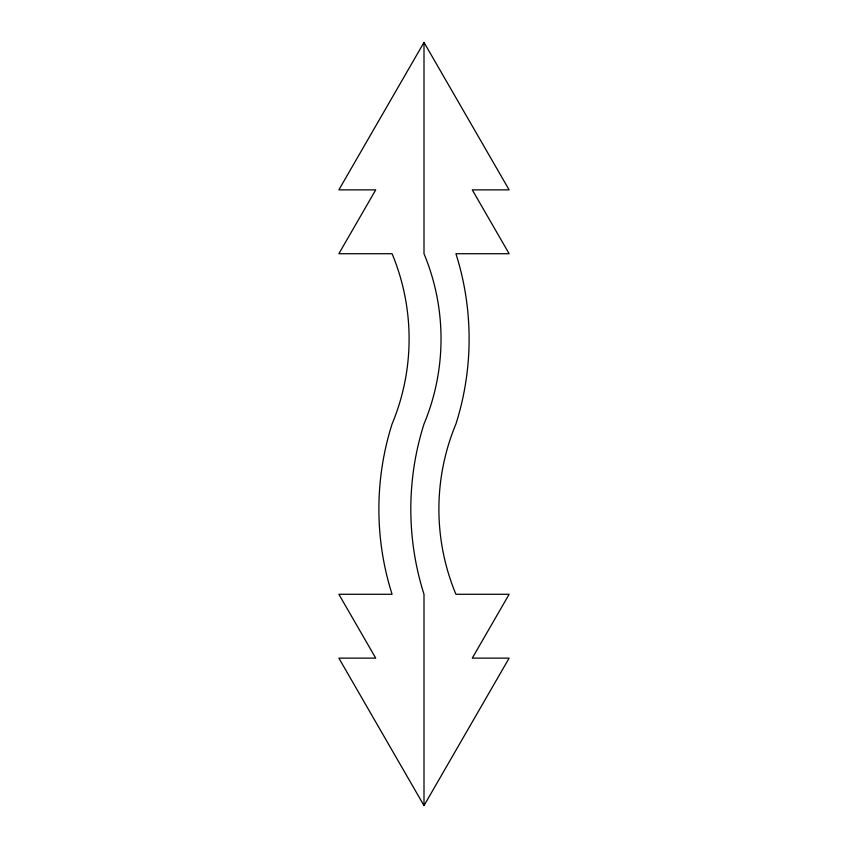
<?xml version="1.0" encoding="UTF-8"?>
<svg xmlns="http://www.w3.org/2000/svg" width="848" height="848" viewBox="0 0 848 848"><rect width="100%" height="100%" fill="white"/><g stroke="black" fill="none" stroke-linecap="round" stroke-linejoin="round"><path stroke-width="1.27" d="M424 42.4L338.861 189.867L375.728 189.867L338.861 253.722L392.073 253.722A221.36 221.36 0 0 1 392.073 424A281.377 281.377 0 0 0 392.073 594.278L338.861 594.278L375.728 658.133L338.861 658.133L424 805.6L509.139 658.133L472.272 658.133L509.139 594.278L455.927 594.278A221.36 221.36 0 0 1 455.927 424A281.377 281.377 0 0 0 455.927 253.722L509.139 253.722L472.272 189.867L509.139 189.867L424 42.4L424 253.722A221.36 221.36 0 0 1 424 424A281.377 281.377 0 0 0 424 594.278L424 805.6"/></g></svg>
